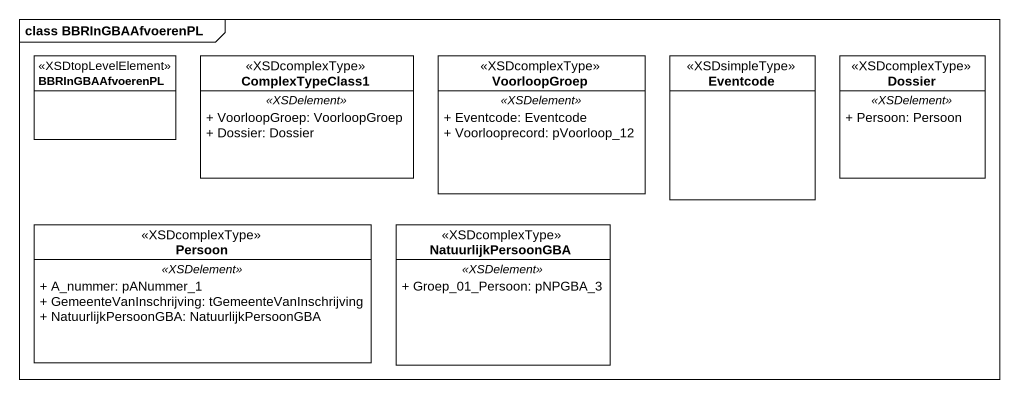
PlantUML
@startuml
mainframe class BBRInGBAAfvoerenPL
hide circle
hide empty members
skinparam classAttributeIconSize 0
class BBRInGBAAfvoerenPL <<XSDtopLevelElement>>
class ComplexTypeClass1 <<XSDcomplexType>> {
  .. <<XSDelement>> ..
  + VoorloopGroep: VoorloopGroep
  + Dossier: Dossier
}
class VoorloopGroep <<XSDcomplexType>> {
  .. <<XSDelement>> ..
  + Eventcode: Eventcode
  + Voorlooprecord: pVoorloop_12
}
class Eventcode <<XSDsimpleType>>
class Dossier <<XSDcomplexType>> {
  .. <<XSDelement>> ..
  + Persoon: Persoon
}
class Persoon <<XSDcomplexType>> {
  .. <<XSDelement>> ..
  + A_nummer: pANummer_1
  + GemeenteVanInschrijving: tGemeenteVanInschrijving
  + NatuurlijkPersoonGBA: NatuurlijkPersoonGBA
}
class NatuurlijkPersoonGBA <<XSDcomplexType>> {
  .. <<XSDelement>> ..
  + Groep_01_Persoon: pNPGBA_3
}
@enduml
